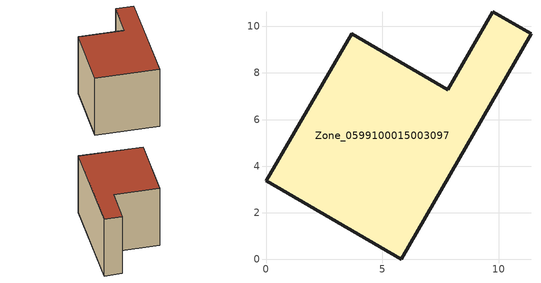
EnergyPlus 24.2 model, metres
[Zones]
Zone_0599100015003097
 floor ground (C_G): 7.8,7.28 9.74,10.63 11.38,9.68 5.8,0 0,3.37 3.67,9.67 z0.99
 wall outside (C_F): 5.8,0 11.38,9.68 9.74,10.63 7.8,7.28 3.67,9.67 0,3.37 5.8,0 z0.99:8.09
 roof outside (C_R): 0,3.37 5.8,0 11.38,9.68 9.74,10.63 7.8,7.28 3.67,9.67 z8.09
[BUILDING]
Pand.0599100015003097: North Axis=0; Terrain=City; Loads Convergence Tolerance Value=0.04; Temperature Convergence Tolerance Value=0.4; Solar Distribution=FullExterior; Maximum Number of Warmup Days=25; Minimum Number of Warmup Days=1
[Site:Location]
Rotterdam.The.Hague.AP_ZH_NLD Design_Conditions: Latitude=51.96; Longitude=4.45; Time Zone=1; Elevation=-4.5
[SITE:GROUNDTEMPERATURE:BUILDINGSURFACE]
18, 18, 18, 18, 18, 18, 18, 18, 18, 18, 18, 18
[MATERIAL] Thermal Absorptance=0.9; Solar Absorptance=0.7; Visible Absorptance=0.7
Name | Roughness | Thickness | Conductivity | Density | Specific Heat
G.TI.1946-1964 | MediumSmooth | 0.15 | 1 | 540 | 1210
F.TI.1946-1964 | Rough | 0.3 | 0.857143 | 1920 | 840
R.TI.1946-1964 | MediumRough | 0.2 | 0.277778 | 1500 | 1000
[CONSTRUCTION]
C_G: G.TI.1946-1964
C_F: F.TI.1946-1964
C_R: R.TI.1946-1964
[ZONE]
Zone_0599100015003097: Type=1; Multiplier=1; Ceiling Height=Autocalculate; Volume=Autocalculate; Floor Area=autocalculate; Part of Total Floor Area=Yes
[ZONEINFILTRATION:DESIGNFLOWRATE]
Infil_Zone_0599100015003097: Zone or ZoneList or Space or SpaceList=Zone_0599100015003097; Schedule=AlwaysOn; Design Flow Rate Calculation Method=Flow/Area; Flow Rate per Floor Area=0.003; Constant Term Coefficient=1; Temperature Term Coefficient=0; Velocity Term Coefficient=0; Velocity Squared Term Coefficient=0
[HVACTEMPLATE:ZONE:IDEALLOADSAIRSYSTEM]
Zone_0599100015003097: Maximum Heating Supply Air Temperature=50; Minimum Cooling Supply Air Temperature=13; Maximum Heating Supply Air Humidity Ratio=0.0156; Minimum Cooling Supply Air Humidity Ratio=0.0077; Heating Limit=NoLimit; Cooling Limit=NoLimit; Dehumidification Control Type=ConstantSensibleHeatRatio; Cooling Sensible Heat Ratio=0.7; Dehumidification Setpoint=60; Humidification Control Type=None; Humidification Setpoint=30; Outdoor Air Method=None; Outdoor Air Flow Rate per Person=0.00944; Outdoor Air Flow Rate per Zone Floor Area=0; Outdoor Air Flow Rate per Zone=0; Demand Controlled Ventilation Type=None; Outdoor Air Economizer Type=NoEconomizer; Heat Recovery Type=None; Sensible Heat Recovery Effectiveness=0.7; Latent Heat Recovery Effectiveness=0.65
[ZONECONTROL:THERMOSTAT]
ThermostatControl_Zone_0599100015003097: Zone or ZoneList=Zone_0599100015003097; Control Type Schedule=DualSetpointControlType; Control 1=Thermostat_Zone_0599100015003097; Temperature Difference Between Cutout And Setpoint=0
[THERMOSTATSETPOINT:DUALSETPOINT]
Thermostat_Zone_0599100015003097: Heating Setpoint Temperature Schedule=HeatingSetpoint_Zone_0599100015003097; Cooling Setpoint Temperature Schedule=CoolingSetpoint_Zone_0599100015003097
[SCHEDULE:COMPACT]
HeatingSetpoint_Zone_0599100015003097: Through: 12/31, For: AllDays, Until: 24:00, 21
CoolingSetpoint_Zone_0599100015003097: Through: 12/31, For: AllDays, Until: 24:00, 24
DualSetpointControlType: Through: 12/31, For: AllDays, Until: 24:00, 4
AlwaysOn: Through: 12/31, For: AllDays, Until: 24:00, 1
